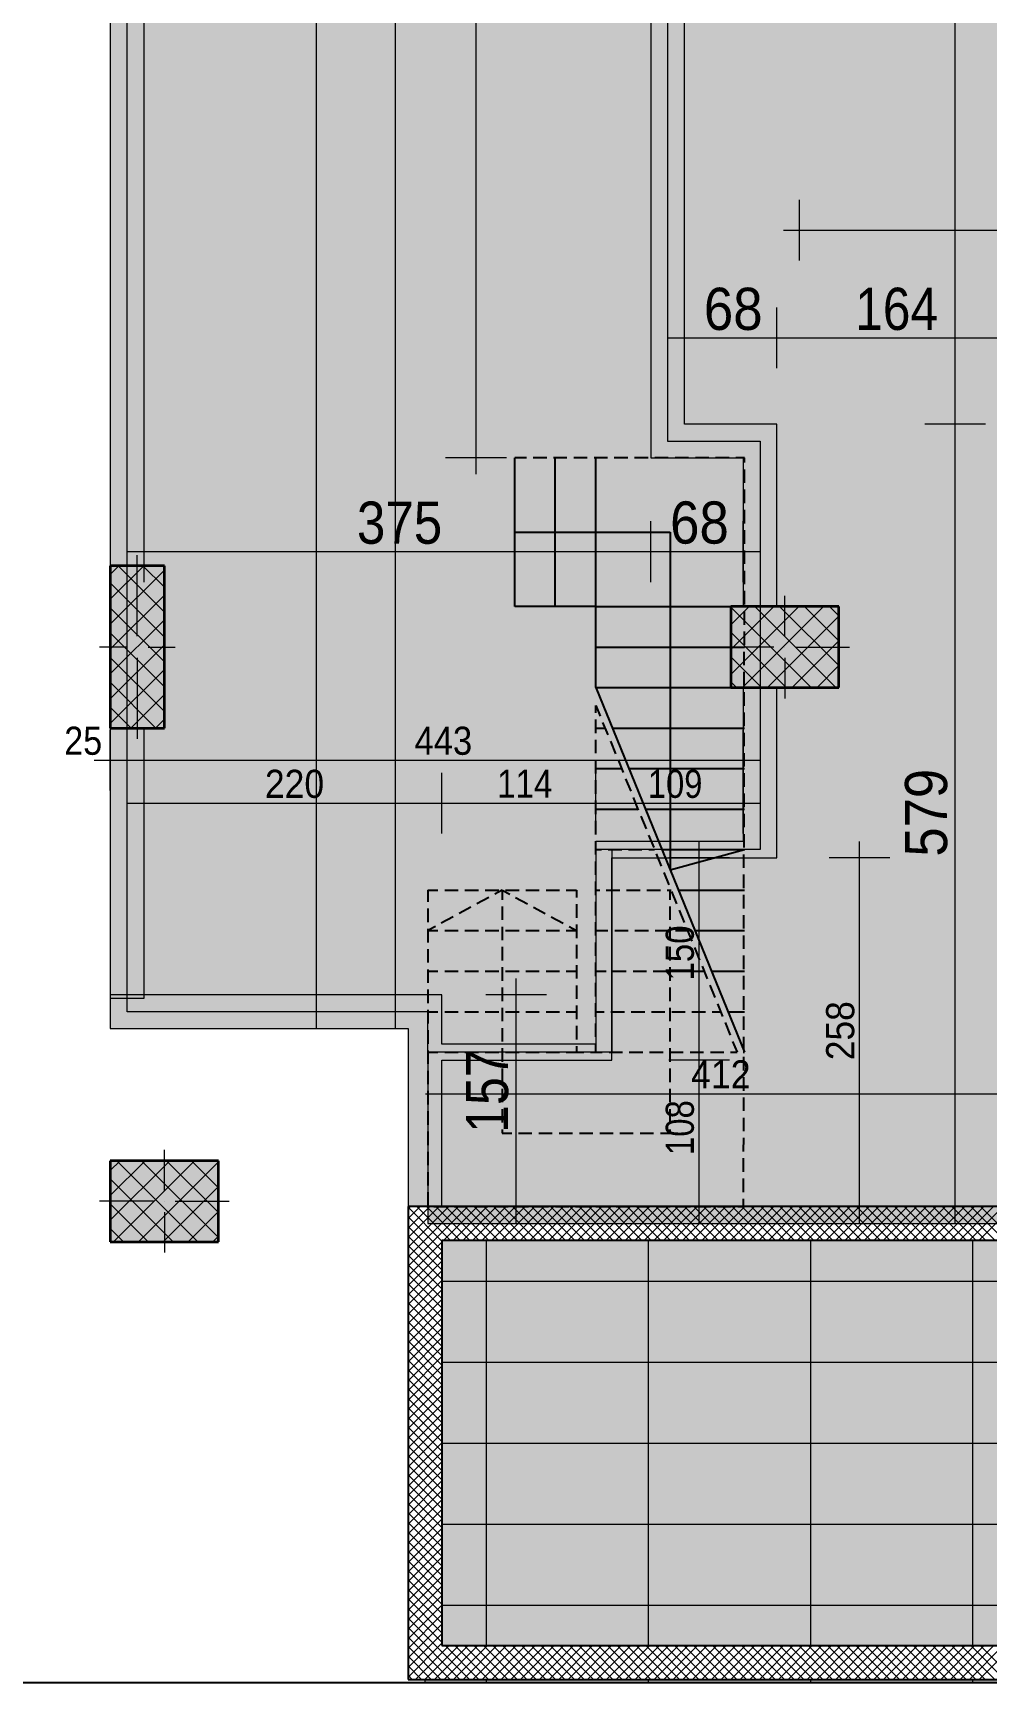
# Model space of a CAD drawing. Header units: centimetres. Extents: x -4080 to 264, y -122 to 2876.
# Drawn here: x -2379 to -1673, y 150 to 1372 of the extents above; entities that cross this region are included whole.
import ezdxf

# ---------------------------------------------------------------- set-up
doc = ezdxf.new("R2010")
doc.units = ezdxf.units.CM
for name, color, linetype, true_color in [('PDF_2D Drafting - General', 7, 'Continuous', 0x6a6a6a), ('PDF_Dimensioning - General', 7, 'Continuous', 0x0077b0), ('PDF_Structural - Bearing', 7, 'Continuous', 0xfd8379)]:
    doc.layers.add(name, color=color, linetype=linetype, true_color=true_color)
doc.styles.add('PDF Arial', font='arial.ttf')

msp = doc.modelspace()

# ---------------------------------------------------------------- hatches: boundary and pattern name
at = {"layer": 'PDF_2D Drafting - General', "true_color": 0x0077b0, "transparency": 33554559}
msp.add_hatch(color=144, dxfattribs=at).paths.add_polyline_path([(-2309.1, 2348.8), (-1909.1, 2348.8), (-1909.1, 1069.8), (-1840.7, 1069.8), (-1840.7, 767.3), (-1950.3, 767.3), (-1950.3, 617.3), (-2086.6, 617.3), (-2086.6, 647.3), (-2309.1, 647.3)])
at = {"layer": 'PDF_2D Drafting - General', "true_color": 0xff9955, "transparency": 33554559}
msp.add_hatch(color=21, dxfattribs=at).paths.add_polyline_path([(-2086.6, 617.3), (-1962.3, 617.3), (-1962.3, 767.3), (-1840.7, 767.3), (-1840.7, 1069.8), (-1909.1, 1069.8), (-1909.1, 1558.8), (-1909.1, 2348.8), (-284, 2348.8), (-284, 502.8), (-1121.2, 502.8), (-1121.2, 900.6), (-1651.8, 900.6), (-1651.8, 490.5), (-1840.7, 490.5), (-2086.6, 490.5)])
at = {"layer": 'PDF_2D Drafting - General', "true_color": 0xe8e8e8, "transparency": 33554559}
msp.add_hatch(color=254, dxfattribs=at).paths.add_polyline_path([(-2088.7, 150.3), (-2088.7, 153), (-1354.3, 153), (-1354.3, 178), (-2076.2, 178), (-2076.2, 478), (-1354.3, 478), (-1354.3, 503), (-1354.3, 673.1), (-1354.3, 698), (-1354.3, 888.1), (-1133.7, 888.1), (-1133.7, 430.3), (-1108.6, 430.3), (-1108.6, 490.3), (-443.2, 490.3), (-443.2, 190.3), (-418.2, 190.3), (-418.2, 490.3), (-284, 490.3), (-284, 150.3)])
at = {"layer": 'PDF_Structural - Bearing', "transparency": 33554559}
msp.add_hatch(color=7, dxfattribs=at).paths.add_polyline_path([(-2321.6, 977.3), (-2321.6, 2138.8), (-2296.6, 2138.8), (-2296.6, 1626.3), (-2301.6, 1626.3), (-2301.6, 1546.3), (-2296.6, 1546.3), (-2296.6, 977.3)])

# ---------------------------------------------------------------- linework, layer by layer
at = {"layer": 'PDF_2D Drafting - General', "color": 253, "lineweight": 20, "true_color": 0xaaaaaa}
for points in [[(-2309.1, 647.3), (-2309.1, 2348.8)], [(-1909.1, 2348.8), (-1909.1, 1069.8)], [(-1909.1, 1558.8), (-1909.1, 1069.8)], [(-1909.1, 1069.8), (-1840.7, 1069.8)], [(-1909.1, 1069.8), (-1840.7, 1069.8)], [(-1840.7, 1069.8), (-1840.7, 767.3)], [(-1840.7, 1069.8), (-1840.7, 767.3)], [(-1962.3, 767.3), (-1962.3, 617.3)], [(-1840.7, 767.3), (-1962.3, 767.3)], [(-1840.7, 767.3), (-1950.3, 767.3)], [(-1950.3, 767.3), (-1950.3, 617.3)], [(-2086.6, 647.3), (-2309.1, 647.3)], [(-2086.6, 617.3), (-2086.6, 647.3)], [(-1962.3, 617.3), (-2086.6, 617.3)], [(-2086.6, 617.3), (-2086.6, 490.5)], [(-1950.3, 617.3), (-2086.6, 617.3)], [(-2101.2, 503), (-2101.2, 153)], [(-1664.3, 503), (-2101.2, 503)], [(-2086.6, 490.5), (-1840.7, 490.5)], [(-1840.7, 490.5), (-1651.8, 490.5)], [(-2076.2, 478), (-1354.3, 478)], [(-2076.2, 178), (-2076.2, 478)], [(-1354.3, 178), (-2076.2, 178)], [(-2101.2, 153), (-1354.3, 153)]]:
    msp.add_lwpolyline(points, dxfattribs=at)
at = {"layer": 'PDF_2D Drafting - General', "color": 216, "lineweight": 25, "true_color": 0x800080}
for points in [[(-2013.6, 1057.3), (-2022.3, 1057.3)], [(-2022.3, 947.3), (-2022.3, 1057.3)], [(-1998.6, 1057.3), (-2008.6, 1057.3)], [(-1983.6, 1057.3), (-1993.6, 1057.3)], [(-1992.3, 947.3), (-1992.3, 1057.3)], [(-1968.6, 1057.3), (-1978.6, 1057.3)], [(-1953.6, 1057.3), (-1963.6, 1057.3)], [(-1962.3, 947.3), (-1962.3, 1057.3)], [(-1938.6, 1057.3), (-1948.6, 1057.3)], [(-1923.6, 1057.3), (-1933.6, 1057.3)], [(-1908.6, 1057.3), (-1918.6, 1057.3)], [(-1893.6, 1057.3), (-1903.6, 1057.3)], [(-1878.6, 1057.3), (-1888.6, 1057.3)], [(-1863.6, 1057.3), (-1873.6, 1057.3)], [(-1852.2, 1057.3), (-1858.6, 1057.3)], [(-1852.2, 1053.8), (-1852.2, 1057.3)], [(-1852.2, 1038.8), (-1852.2, 1048.8)], [(-1852.2, 1023.8), (-1852.2, 1033.8)], [(-1852.2, 1008.8), (-1852.2, 1018.8)], [(-2022.3, 1002.3), (-1907.3, 1002.3)], [(-1907.3, 1002.3), (-1907.3, 752.3)], [(-1852.2, 993.8), (-1852.2, 1003.8)], [(-1852.3, 978.8), (-1852.2, 988.8)], [(-1852.3, 963.8), (-1852.3, 973.8)], [(-1852.3, 948.8), (-1852.3, 958.8)], [(-1962.3, 947.3), (-2022.3, 947.3)], [(-1962.3, 947.3), (-1852.3, 947.3)], [(-1962.3, 887.3), (-1962.3, 947.3)], [(-1852.3, 933.8), (-1852.3, 943.8)], [(-1852.3, 918.8), (-1852.3, 928.8)], [(-1962.3, 917.3), (-1852.3, 917.3)], [(-1852.4, 903.8), (-1852.4, 913.8)], [(-1852.4, 888.8), (-1852.4, 898.8)], [(-1962.3, 887.3), (-1852.3, 887.3)], [(-1962.3, 887.3), (-1852.3, 617.3)], [(-1852.4, 873.8), (-1852.4, 883.8)], [(-1962.3, 868.6), (-1962.3, 874.1)], [(-1962.3, 874.1), (-1959.1, 866.1)], [(-1852.4, 858.8), (-1852.4, 868.8)], [(-1962.3, 853.6), (-1962.3, 863.6)], [(-1962.3, 857.3), (-1955.5, 857.3)], [(-1957.2, 861.5), (-1953.4, 852.2)], [(-1950.1, 857.3), (-1852.3, 857.3)], [(-1962.3, 838.6), (-1962.3, 848.6)], [(-1951.5, 847.6), (-1947.7, 838.3)], [(-1852.4, 843.8), (-1852.4, 853.8)], [(-1962.3, 823.6), (-1962.3, 833.6)], [(-1945.8, 833.7), (-1942.1, 824.4)], [(-1852.5, 828.8), (-1852.4, 838.8)], [(-1962.3, 827.3), (-1943.3, 827.3)], [(-1962.3, 808.6), (-1962.3, 818.6)], [(-1940.2, 819.8), (-1936.4, 810.5)], [(-1937.9, 827.3), (-1852.3, 827.3)], [(-1852.5, 813.8), (-1852.5, 823.8)], [(-1852.5, 798.8), (-1852.5, 808.8)], [(-1962.3, 793.6), (-1962.3, 803.6)], [(-1962.3, 797.3), (-1931, 797.3)], [(-1934.5, 805.9), (-1930.8, 796.6)], [(-1925.6, 797.3), (-1852.3, 797.3)], [(-1962.3, 778.6), (-1962.3, 788.6)], [(-1928.9, 792), (-1925.1, 782.7)], [(-1852.5, 783.8), (-1852.5, 793.8)], [(-1962.3, 763.6), (-1962.3, 773.6)], [(-1923.2, 778.1), (-1919.4, 768.9)], [(-1852.5, 768.8), (-1852.5, 778.8)], [(-1962.3, 767.3), (-1958.1, 767.3)], [(-1962.3, 748.6), (-1962.3, 758.6)], [(-1953.1, 767.3), (-1943.1, 767.3)], [(-1938.1, 767.3), (-1928.1, 767.3)], [(-1923.1, 767.3), (-1918.8, 767.3)], [(-1917.6, 764.2), (-1913.8, 755)], [(-1913.4, 767.3), (-1852.3, 767.3)], [(-1907.3, 752.3), (-1852.3, 767.3)], [(-1852.6, 753.8), (-1852.6, 763.8)], [(-1911.9, 750.3), (-1908.1, 741.1)], [(-1852.6, 738.8), (-1852.6, 748.8)], [(-2086.6, 737.3), (-2086.6, 728.7)], [(-2086.6, 737.3), (-2079.1, 737.3)], [(-2074.1, 737.3), (-2064.1, 737.3)], [(-2059.1, 737.3), (-2049.1, 737.3)], [(-2044.1, 737.3), (-2034.1, 737.3)], [(-2031.6, 737.3), (-2037.1, 734.3)], [(-2031.6, 737.3), (-2031.6, 730.2)], [(-2031.6, 737.3), (-2026, 734.3)], [(-2029.1, 737.3), (-2019.1, 737.3)], [(-2014.1, 737.3), (-2004.1, 737.3)], [(-1999.1, 737.3), (-1989.1, 737.3)], [(-1984.1, 737.3), (-1976.6, 737.3)], [(-1976.6, 737.3), (-1976.6, 731.8)], [(-1962.3, 733.6), (-1962.3, 743.6)], [(-1962.3, 737.3), (-1959.4, 737.3)], [(-1954.5, 737.3), (-1944.4, 737.3)], [(-1939.5, 737.3), (-1929.5, 737.3)], [(-1924.5, 737.3), (-1914.5, 737.3)], [(-1909.4, 737.3), (-1906.6, 737.3)], [(-1907.3, 730.2), (-1907.3, 737.3)], [(-1906.2, 736.4), (-1902.5, 727.2)], [(-1901.2, 737.3), (-1852.3, 737.3)], [(-1852.6, 723.8), (-1852.6, 733.8)], [(-2086.6, 723.6), (-2086.6, 713.7)], [(-2054.7, 724.7), (-2063.5, 719.9)], [(-2041.5, 731.9), (-2050.3, 727.1)], [(-2031.6, 725.2), (-2031.6, 715.2)], [(-2021.7, 731.9), (-2012.9, 727.1)], [(-2008.5, 724.7), (-1999.7, 719.9)], [(-1976.6, 726.8), (-1976.6, 716.8)], [(-1962.3, 718.6), (-1962.3, 728.6)], [(-1907.3, 715.2), (-1907.3, 725.2)], [(-1900.6, 722.5), (-1896.8, 713.3)], [(-2081, 710.4), (-2086.6, 707.3)], [(-2086.6, 708.6), (-2086.6, 698.6)], [(-2067.9, 717.5), (-2076.6, 712.8)], [(-2031.6, 710.2), (-2031.6, 700.2)], [(-1995.3, 717.5), (-1986.5, 712.8)], [(-1982.1, 710.4), (-1976.6, 707.3)], [(-1976.6, 711.8), (-1976.6, 701.8)], [(-1962.3, 703.6), (-1962.3, 713.6)], [(-1907.3, 700.2), (-1907.3, 710.2)], [(-1894.9, 708.7), (-1891.1, 699.4)], [(-1852.6, 708.8), (-1852.6, 718.8)], [(-2086.6, 707.3), (-2079.1, 707.3)], [(-2074.1, 707.3), (-2064.1, 707.3)], [(-2059.1, 707.3), (-2049.1, 707.3)], [(-2044.1, 707.3), (-2034.1, 707.3)], [(-2029.1, 707.3), (-2019.1, 707.3)], [(-2014.1, 707.3), (-2004.1, 707.3)], [(-1999.1, 707.3), (-1989.1, 707.3)], [(-1984.1, 707.3), (-1976.6, 707.3)], [(-1976.6, 696.8), (-1976.6, 686.8)], [(-1962.3, 707.3), (-1953.3, 707.3)], [(-1962.3, 688.6), (-1962.3, 698.6)], [(-1948.3, 707.3), (-1938.3, 707.3)], [(-1933.3, 707.3), (-1923.3, 707.3)], [(-1918.3, 707.3), (-1908.3, 707.3)], [(-1903.3, 707.3), (-1894.4, 707.3)], [(-1889, 707.3), (-1852.3, 707.3)], [(-1852.7, 693.8), (-1852.6, 703.8)], [(-2086.6, 693.6), (-2086.6, 683.6)], [(-2031.6, 695.2), (-2031.6, 685.2)], [(-1907.3, 685.2), (-1907.3, 695.2)], [(-1889.3, 694.8), (-1885.5, 685.5)], [(-1852.7, 678.8), (-1852.7, 688.8)], [(-2086.6, 678.6), (-2086.6, 668.6)], [(-2086.6, 677.3), (-2079.1, 677.3)], [(-2074.1, 677.3), (-2064.1, 677.3)], [(-2059.1, 677.3), (-2049.1, 677.3)], [(-2044.1, 677.3), (-2034.1, 677.3)], [(-2031.6, 680.2), (-2031.6, 670.2)], [(-2029.1, 677.3), (-2019.1, 677.3)], [(-2014.1, 677.3), (-2004.1, 677.3)], [(-1999.1, 677.3), (-1989.1, 677.3)], [(-1984.1, 677.3), (-1976.6, 677.3)], [(-1976.6, 681.8), (-1976.6, 671.8)], [(-1962.3, 673.6), (-1962.3, 683.6)], [(-1962.3, 677.3), (-1954.7, 677.3)], [(-1949.7, 677.3), (-1939.7, 677.3)], [(-1934.7, 677.3), (-1924.7, 677.3)], [(-1919.7, 677.3), (-1909.7, 677.3)], [(-1907.3, 670.2), (-1907.3, 680.2)], [(-1904.7, 677.3), (-1894.7, 677.3)], [(-1889.7, 677.3), (-1882.2, 677.3)], [(-1883.6, 680.9), (-1879.8, 671.6)], [(-1876.8, 677.3), (-1852.3, 677.3)], [(-1852.7, 663.8), (-1852.7, 673.8)], [(-2086.6, 663.7), (-2086.6, 653.6)], [(-2031.6, 665.2), (-2031.6, 655.2)], [(-1976.6, 666.8), (-1976.6, 656.8)], [(-1962.3, 658.6), (-1962.3, 668.6)], [(-1907.3, 655.2), (-1907.3, 665.2)], [(-1877.9, 667), (-1874.2, 657.7)], [(-2086.6, 648.6), (-2086.6, 638.6)], [(-2031.6, 650.2), (-2031.6, 640.2)], [(-1976.6, 651.8), (-1976.6, 641.8)], [(-1962.3, 643.6), (-1962.3, 653.6)], [(-1907.3, 640.2), (-1907.3, 650.2)], [(-1872.3, 653.1), (-1868.5, 643.8)], [(-1852.7, 648.8), (-1852.7, 658.8)], [(-2086.6, 647.3), (-2079.1, 647.3)], [(-2074.1, 647.3), (-2064.1, 647.3)], [(-2059.1, 647.3), (-2049.1, 647.3)], [(-2044.1, 647.3), (-2034.1, 647.3)], [(-2029.1, 647.3), (-2019.1, 647.3)], [(-2014.1, 647.3), (-2004.1, 647.3)], [(-1999.1, 647.3), (-1989.1, 647.3)], [(-1984.1, 647.3), (-1976.6, 647.3)], [(-1976.6, 636.8), (-1976.6, 626.8)], [(-1962.3, 647.3), (-1956.1, 647.3)], [(-1962.3, 628.6), (-1962.3, 638.6)], [(-1951.1, 647.3), (-1941.1, 647.3)], [(-1936.1, 647.3), (-1926.1, 647.3)], [(-1921.1, 647.3), (-1911.1, 647.3)], [(-1906.1, 647.3), (-1896.1, 647.3)], [(-1891.1, 647.3), (-1881.1, 647.3)], [(-1876.1, 647.3), (-1869.9, 647.3)], [(-1866.6, 639.2), (-1862.8, 629.9)], [(-1864.5, 647.3), (-1852.3, 647.3)], [(-1852.7, 633.8), (-1852.7, 643.8)], [(-2086.6, 633.6), (-2086.6, 623.6)], [(-2031.6, 635.2), (-2031.6, 625.2)], [(-1962.3, 617.3), (-1962.3, 623.6)], [(-1907.3, 625.2), (-1907.3, 635.2)], [(-1861, 625.3), (-1857.7, 617.3)], [(-1852.7, 618.8), (-1852.7, 628.8)], [(-2086.6, 618.6), (-2086.6, 608.6)], [(-2086.6, 617.3), (-2079.1, 617.3)], [(-2074.1, 617.3), (-2064.1, 617.3)], [(-2059.1, 617.3), (-2049.1, 617.3)], [(-2044.1, 617.3), (-2034.1, 617.3)], [(-2031.6, 620.2), (-2031.6, 610.2)], [(-2029.1, 617.3), (-2019.1, 617.3)], [(-2014.1, 617.3), (-2004.1, 617.3)], [(-1999.1, 617.3), (-1989.1, 617.3)], [(-1984.1, 617.3), (-1976.6, 617.3)], [(-1976.6, 621.8), (-1976.6, 617.3)], [(-1976.6, 617.3), (-1971.1, 617.3)], [(-1966.1, 617.3), (-1962.3, 617.3)], [(-1962.3, 617.3), (-1957.5, 617.3)], [(-1952.5, 617.3), (-1942.5, 617.3)], [(-1937.5, 617.3), (-1927.5, 617.3)], [(-1922.5, 617.3), (-1912.5, 617.3)], [(-1907.5, 617.3), (-1897.5, 617.3)], [(-1907.3, 610.2), (-1907.3, 620.2)], [(-1892.5, 617.3), (-1882.5, 617.3)], [(-1877.5, 617.3), (-1867.5, 617.3)], [(-1862.5, 617.3), (-1857.7, 617.3)], [(-1853.2, 617.3), (-1852.3, 617.3)], [(-1852.8, 603.8), (-1852.8, 613.8)], [(-2086.6, 603.6), (-2086.6, 593.6)], [(-2031.6, 605.2), (-2031.6, 595.2)], [(-1907.3, 595.2), (-1907.3, 605.2)], [(-1852.8, 588.8), (-1852.8, 598.8)], [(-2086.6, 588.6), (-2086.6, 578.6)], [(-2031.6, 590.2), (-2031.6, 580.2)], [(-1907.3, 580.2), (-1907.3, 590.2)], [(-2031.6, 575.2), (-2031.6, 565.2)], [(-1907.3, 565.2), (-1907.3, 575.2)], [(-1852.8, 573.8), (-1852.8, 583.8)], [(-2086.6, 573.6), (-2086.6, 563.6)], [(-1852.8, 558.8), (-1852.8, 568.8)], [(-2086.6, 558.6), (-2086.6, 548.6)], [(-2031.6, 560.2), (-2031.6, 557.3)], [(-2031.6, 557.3), (-2024.5, 557.3)], [(-2019.4, 557.3), (-2009.5, 557.3)], [(-2004.4, 557.3), (-1994.5, 557.3)], [(-1989.4, 557.3), (-1979.5, 557.3)], [(-1974.4, 557.3), (-1964.5, 557.3)], [(-1959.4, 557.3), (-1949.5, 557.3)], [(-1944.4, 557.3), (-1934.5, 557.3)], [(-1929.5, 557.3), (-1919.5, 557.3)], [(-1914.5, 557.3), (-1907.3, 557.3)], [(-1907.3, 557.3), (-1907.3, 560.2)], [(-1852.9, 543.8), (-1852.8, 553.8)], [(-2086.6, 543.6), (-2086.6, 533.6)], [(-1852.9, 528.8), (-1852.9, 538.8)], [(-2086.6, 528.6), (-2086.6, 518.6)], [(-2086.6, 513.6), (-2086.6, 503.6)], [(-1852.9, 513.8), (-1852.9, 523.8)], [(-1664.3, 503), (-2101.2, 503)], [(-2101.2, 503), (-2101.2, 153)], [(-2082.2, 503.1), (-2072.2, 503.1)], [(-2067.2, 503.1), (-2057.2, 503.1)], [(-2052.2, 503.1), (-2042.2, 503.1)], [(-2037.2, 503.1), (-2027.2, 503.1)], [(-2022.2, 503.1), (-2012.2, 503.1)], [(-2007.2, 503.1), (-1997.2, 503.1)], [(-1992.2, 503.1), (-1982.2, 503.1)], [(-1977.2, 503.1), (-1967.2, 503.1)], [(-1962.2, 503.1), (-1952.2, 503.1)], [(-1947.2, 503.1), (-1937.2, 503.1)], [(-1932.2, 503.1), (-1922.2, 503.1)], [(-1917.2, 503.1), (-1907.2, 503.1)], [(-1902.2, 503.1), (-1892.2, 503.1)], [(-1887.2, 503.1), (-1877.2, 503.1)], [(-1872.2, 503.1), (-1862.2, 503.1)], [(-1857.2, 503.1), (-1852.9, 503.1)], [(-1852.9, 503.1), (-1852.9, 508.8)], [(-1354.3, 478), (-2076.2, 478)], [(-2076.2, 478), (-2076.2, 178)], [(-2076.2, 178), (-1354.3, 178)], [(-2101.2, 150.3), (-3566, 150.3)], [(-2101.2, 153), (-1354.3, 153)], [(-284, 150.3), (-2101.2, 150.3)]]:
    msp.add_lwpolyline(points, dxfattribs=at)
at = {"layer": 'PDF_2D Drafting - General', "lineweight": 9}
for points in [[(-1685.9, 478), (-1639.3, 524.6)], [(-1678.9, 478), (-1639.3, 517.6)], [(-2101.2, 458.8), (-2056.9, 503)], [(-2101.2, 465.8), (-2064, 503)], [(-2101.2, 472.9), (-2071.1, 503)], [(-2101.2, 480), (-2078.1, 503)], [(-2101.2, 487.1), (-2085.2, 503)], [(-2101.2, 494.1), (-2092.3, 503)], [(-2101.2, 501.2), (-2099.4, 503)], [(-2076.2, 477.5), (-2101.2, 502.5)], [(-2069.7, 478), (-2094.7, 503)], [(-2062.6, 478), (-2087.6, 503)], [(-2055.6, 478), (-2080.6, 503)], [(-2074.9, 478), (-2049.8, 503)], [(-2048.5, 478), (-2073.5, 503)], [(-2067.8, 478), (-2042.8, 503)], [(-2041.4, 478), (-2066.4, 503)], [(-2060.7, 478), (-2035.7, 503)], [(-2034.4, 478), (-2059.3, 503)], [(-2053.6, 478), (-2028.6, 503)], [(-2027.3, 478), (-2052.3, 503)], [(-2046.6, 478), (-2021.6, 503)], [(-2020.2, 478), (-2045.2, 503)], [(-2039.5, 478), (-2014.5, 503)], [(-2013.1, 478), (-2038.1, 503)], [(-2032.4, 478), (-2007.4, 503)], [(-2006.1, 478), (-2031.1, 503)], [(-2025.4, 478), (-2000.4, 503)], [(-1999, 478), (-2024, 503)], [(-2018.3, 478), (-1993.3, 503)], [(-1991.9, 478), (-2016.9, 503)], [(-2011.2, 478), (-1986.2, 503)], [(-1984.8, 478), (-2009.9, 503)], [(-2004.1, 478), (-1979.1, 503)], [(-1977.8, 478), (-2002.8, 503)], [(-1997.1, 478), (-1972.1, 503)], [(-1970.7, 478), (-1995.7, 503)], [(-1990, 478), (-1965, 503)], [(-1963.6, 478), (-1988.6, 503)], [(-1982.9, 478), (-1957.9, 503)], [(-1956.6, 478), (-1981.6, 503)], [(-1975.9, 478), (-1950.9, 503)], [(-1949.5, 478), (-1974.5, 503)], [(-1968.8, 478), (-1943.8, 503)], [(-1942.4, 478), (-1967.4, 503)], [(-1961.7, 478), (-1936.7, 503)], [(-1935.3, 478), (-1960.4, 503)], [(-1954.6, 478), (-1929.6, 503)], [(-1928.3, 478), (-1953.3, 503)], [(-1947.6, 478), (-1922.6, 503)], [(-1921.2, 478), (-1946.2, 503)], [(-1940.5, 478), (-1915.5, 503)], [(-1914.1, 478), (-1939.1, 503)], [(-1933.4, 478), (-1908.4, 503)], [(-1907.1, 478), (-1932.1, 503)], [(-1926.4, 478), (-1901.3, 503)], [(-1900, 478), (-1925, 503)], [(-1919.3, 478), (-1894.3, 503)], [(-1892.9, 478), (-1917.9, 503)], [(-1912.2, 478), (-1887.2, 503)], [(-1885.9, 478), (-1910.8, 503)], [(-1905.1, 478), (-1880.1, 503)], [(-1878.8, 478), (-1903.8, 503)], [(-1898.1, 478), (-1873.1, 503)], [(-1871.7, 478), (-1896.7, 503)], [(-1891, 478), (-1866, 503)], [(-1864.6, 478), (-1889.6, 503)], [(-1883.9, 478), (-1858.9, 503)], [(-1857.6, 478), (-1882.6, 503)], [(-1876.9, 478), (-1851.9, 503)], [(-1850.5, 478), (-1875.5, 503)], [(-1869.8, 478), (-1844.8, 503)], [(-1843.4, 478), (-1868.4, 503)], [(-1862.7, 478), (-1837.7, 503)], [(-1836.3, 478), (-1861.4, 503)], [(-1855.6, 478), (-1830.6, 503)], [(-1829.3, 478), (-1854.3, 503)], [(-1848.6, 478), (-1823.6, 503)], [(-1822.2, 478), (-1847.2, 503)], [(-1841.5, 478), (-1816.5, 503)], [(-1815.1, 478), (-1840.1, 503)], [(-1834.4, 478), (-1809.4, 503)], [(-1808.1, 478), (-1833.1, 503)], [(-1827.4, 478), (-1802.4, 503)], [(-1801, 478), (-1826, 503)], [(-1820.3, 478), (-1795.3, 503)], [(-1793.9, 478), (-1818.9, 503)], [(-1813.2, 478), (-1788.2, 503)], [(-1786.9, 478), (-1811.9, 503)], [(-1806.1, 478), (-1781.1, 503)], [(-1779.8, 478), (-1804.8, 503)], [(-1799.1, 478), (-1774.1, 503)], [(-1772.7, 478), (-1797.7, 503)], [(-1792, 478), (-1767, 503)], [(-1765.6, 478), (-1790.6, 503)], [(-1784.9, 478), (-1759.9, 503)], [(-1758.6, 478), (-1783.6, 503)], [(-1777.9, 478), (-1752.9, 503)], [(-1751.5, 478), (-1776.5, 503)], [(-1770.8, 478), (-1745.8, 503)], [(-1744.4, 478), (-1769.4, 503)], [(-1763.7, 478), (-1738.7, 503)], [(-1737.4, 478), (-1762.4, 503)], [(-1756.6, 478), (-1731.6, 503)], [(-1730.3, 478), (-1755.3, 503)], [(-1749.6, 478), (-1724.6, 503)], [(-1723.2, 478), (-1748.2, 503)], [(-1742.5, 478), (-1717.5, 503)], [(-1716.1, 478), (-1741.1, 503)], [(-1735.4, 478), (-1710.4, 503)], [(-1709.1, 478), (-1734.1, 503)], [(-1728.4, 478), (-1703.4, 503)], [(-1702, 478), (-1727, 503)], [(-1721.3, 478), (-1696.3, 503)], [(-1694.9, 478), (-1719.9, 503)], [(-1714.2, 478), (-1689.2, 503)], [(-1687.9, 478), (-1712.9, 503)], [(-1707.1, 478), (-1682.1, 503)], [(-1680.8, 478), (-1705.8, 503)], [(-1700.1, 478), (-1675.1, 503)], [(-1673.7, 478), (-1698.7, 503)], [(-1693, 478), (-1668, 503)], [(-1666.6, 478), (-1691.6, 503)], [(-1659.6, 478), (-1684.6, 503)], [(-1652.5, 478), (-1677.5, 503)], [(-2076.2, 470.4), (-2101.2, 495.4)], [(-2076.2, 463.3), (-2101.2, 488.3)], [(-2076.2, 456.2), (-2101.2, 481.2)], [(-2101.2, 451.7), (-2076.2, 476.7)], [(-2076.2, 449.2), (-2101.2, 474.2)], [(-2101.2, 444.6), (-2076.2, 469.6)], [(-2076.2, 442.1), (-2101.2, 467.1)], [(-2101.2, 437.6), (-2076.2, 462.6)], [(-2076.2, 435), (-2101.2, 460)], [(-2101.2, 430.5), (-2076.2, 455.5)], [(-2076.2, 428), (-2101.2, 453)], [(-2101.2, 423.4), (-2076.2, 448.4)], [(-2076.2, 420.9), (-2101.2, 445.9)], [(-2101.2, 416.4), (-2076.2, 441.4)], [(-2076.2, 413.8), (-2101.2, 438.8)], [(-2101.2, 409.3), (-2076.2, 434.3)], [(-2076.2, 406.7), (-2101.2, 431.7)], [(-2101.2, 402.2), (-2076.2, 427.2)], [(-2076.2, 399.7), (-2101.2, 424.7)], [(-2101.2, 395.1), (-2076.2, 420.1)], [(-2076.2, 392.6), (-2101.2, 417.6)], [(-2101.2, 388.1), (-2076.2, 413.1)], [(-2076.2, 385.5), (-2101.2, 410.5)], [(-2101.2, 381), (-2076.2, 406)], [(-2076.2, 378.5), (-2101.2, 403.5)], [(-2101.2, 373.9), (-2076.2, 398.9)], [(-2076.2, 371.4), (-2101.2, 396.4)], [(-2101.2, 366.9), (-2076.2, 391.9)], [(-2076.2, 364.3), (-2101.2, 389.3)], [(-2101.2, 359.8), (-2076.2, 384.8)], [(-2076.2, 357.2), (-2101.2, 382.2)], [(-2101.2, 352.7), (-2076.2, 377.7)], [(-2076.2, 350.2), (-2101.2, 375.2)], [(-2101.2, 345.6), (-2076.2, 370.6)], [(-2076.2, 343.1), (-2101.2, 368.1)], [(-2101.2, 338.6), (-2076.2, 363.6)], [(-2076.2, 336), (-2101.2, 361)], [(-2101.2, 331.5), (-2076.2, 356.5)], [(-2076.2, 329), (-2101.2, 354)], [(-2101.2, 324.4), (-2076.2, 349.4)], [(-2076.2, 321.9), (-2101.2, 346.9)], [(-2101.2, 317.4), (-2076.2, 342.4)], [(-2076.2, 314.8), (-2101.2, 339.8)], [(-2101.2, 310.3), (-2076.2, 335.3)], [(-2076.2, 307.7), (-2101.2, 332.8)], [(-2101.2, 303.2), (-2076.2, 328.2)], [(-2076.2, 300.7), (-2101.2, 325.7)], [(-2101.2, 296.1), (-2076.2, 321.1)], [(-2076.2, 293.6), (-2101.2, 318.6)], [(-2101.2, 289.1), (-2076.2, 314.1)], [(-2076.2, 286.5), (-2101.2, 311.5)], [(-2101.2, 282), (-2076.2, 307)], [(-2076.2, 279.5), (-2101.2, 304.5)], [(-2101.2, 274.9), (-2076.2, 299.9)], [(-2076.2, 272.4), (-2101.2, 297.4)], [(-2101.2, 267.9), (-2076.2, 292.9)], [(-2076.2, 265.3), (-2101.2, 290.3)], [(-2101.2, 260.8), (-2076.2, 285.8)], [(-2076.2, 258.2), (-2101.2, 283.2)], [(-2101.2, 253.7), (-2076.2, 278.7)], [(-2076.2, 251.2), (-2101.2, 276.2)], [(-2101.2, 246.6), (-2076.2, 271.6)], [(-2076.2, 244.1), (-2101.2, 269.1)], [(-2101.2, 239.6), (-2076.2, 264.6)], [(-2076.2, 237), (-2101.2, 262)], [(-2101.2, 232.5), (-2076.2, 257.5)], [(-2076.2, 230), (-2101.2, 255)], [(-2101.2, 225.4), (-2076.2, 250.4)], [(-2076.2, 222.9), (-2101.2, 247.9)], [(-2101.2, 218.4), (-2076.2, 243.4)], [(-2076.2, 215.8), (-2101.2, 240.8)], [(-2101.2, 211.3), (-2076.2, 236.3)], [(-2076.2, 208.7), (-2101.2, 233.7)], [(-2101.2, 204.2), (-2076.2, 229.2)], [(-2076.2, 201.7), (-2101.2, 226.7)], [(-2101.2, 197.1), (-2076.2, 222.1)], [(-2076.2, 194.6), (-2101.2, 219.6)], [(-2101.2, 190.1), (-2076.2, 215.1)], [(-2076.2, 187.5), (-2101.2, 212.5)], [(-2101.2, 183), (-2076.2, 208)], [(-2076.2, 180.5), (-2101.2, 205.5)], [(-2101.2, 175.9), (-2076.2, 200.9)], [(-2055.8, 153), (-2101.2, 198.4)], [(-2101.2, 168.9), (-2076.2, 193.9)], [(-2062.9, 153), (-2101.2, 191.3)], [(-2101.2, 161.8), (-2076.2, 186.8)], [(-2070, 153), (-2101.2, 184.3)], [(-2101.2, 154.7), (-2076.2, 179.7)], [(-2077, 153), (-2101.2, 177.2)], [(-2095.8, 153), (-2070.8, 178)], [(-2088.7, 153), (-2063.7, 178)], [(-2081.7, 153), (-2056.7, 178)], [(-2074.6, 153), (-2049.6, 178)], [(-2048.8, 153), (-2073.8, 178)], [(-2067.5, 153), (-2042.5, 178)], [(-2041.7, 153), (-2066.7, 178)], [(-2060.4, 153), (-2035.4, 178)], [(-2034.6, 153), (-2059.6, 178)], [(-2053.4, 153), (-2028.4, 178)], [(-2027.5, 153), (-2052.5, 178)], [(-2046.3, 153), (-2021.3, 178)], [(-2020.5, 153), (-2045.5, 178)], [(-2039.2, 153), (-2014.2, 178)], [(-2013.4, 153), (-2038.4, 178)], [(-2032.2, 153), (-2007.2, 178)], [(-2006.3, 153), (-2031.3, 178)], [(-2025.1, 153), (-2000.1, 178)], [(-1999.3, 153), (-2024.2, 178)], [(-2018, 153), (-1993, 178)], [(-1992.2, 153), (-2017.2, 178)], [(-2010.9, 153), (-1985.9, 178)], [(-1985.1, 153), (-2010.1, 178)], [(-2003.9, 153), (-1978.9, 178)], [(-1978, 153), (-2003, 178)], [(-1996.8, 153), (-1971.8, 178)], [(-1971, 153), (-1996, 178)], [(-1989.7, 153), (-1964.7, 178)], [(-1963.9, 153), (-1988.9, 178)], [(-1982.7, 153), (-1957.7, 178)], [(-1956.8, 153), (-1981.8, 178)], [(-1975.6, 153), (-1950.6, 178)], [(-1949.7, 153), (-1974.8, 178)], [(-1968.5, 153), (-1943.5, 178)], [(-1942.7, 153), (-1967.7, 178)], [(-1961.5, 153), (-1936.4, 178)], [(-1935.6, 153), (-1960.6, 178)], [(-1954.4, 153), (-1929.4, 178)], [(-1928.5, 153), (-1953.5, 178)], [(-1947.3, 153), (-1922.3, 178)], [(-1921.5, 153), (-1946.5, 178)], [(-1940.2, 153), (-1915.2, 178)], [(-1914.4, 153), (-1939.4, 178)], [(-1933.2, 153), (-1908.2, 178)], [(-1907.3, 153), (-1932.3, 178)], [(-1926.1, 153), (-1901.1, 178)], [(-1900.3, 153), (-1925.3, 178)], [(-1919, 153), (-1894, 178)], [(-1893.2, 153), (-1918.2, 178)], [(-1911.9, 153), (-1887, 178)], [(-1886.1, 153), (-1911.1, 178)], [(-1904.9, 153), (-1879.9, 178)], [(-1879, 153), (-1904, 178)], [(-1897.8, 153), (-1872.8, 178)], [(-1872, 153), (-1897, 178)], [(-1890.7, 153), (-1865.7, 178)], [(-1864.9, 153), (-1889.9, 178)], [(-1883.7, 153), (-1858.7, 178)], [(-1857.8, 153), (-1882.8, 178)], [(-1876.6, 153), (-1851.6, 178)], [(-1850.8, 153), (-1875.8, 178)], [(-1869.5, 153), (-1844.5, 178)], [(-1843.7, 153), (-1868.7, 178)], [(-1862.4, 153), (-1837.5, 178)], [(-1836.6, 153), (-1861.6, 178)], [(-1855.4, 153), (-1830.4, 178)], [(-1829.5, 153), (-1854.5, 178)], [(-1848.3, 153), (-1823.3, 178)], [(-1822.5, 153), (-1847.5, 178)], [(-1841.2, 153), (-1816.2, 178)], [(-1815.4, 153), (-1840.4, 178)], [(-1834.2, 153), (-1809.2, 178)], [(-1808.3, 153), (-1833.3, 178)], [(-1827.1, 153), (-1802.1, 178)], [(-1801.3, 153), (-1826.3, 178)], [(-1820, 153), (-1795, 178)], [(-1794.2, 153), (-1819.2, 178)], [(-1813, 153), (-1787.9, 178)], [(-1787.1, 153), (-1812.1, 178)], [(-1805.9, 153), (-1780.9, 178)], [(-1780, 153), (-1805, 178)], [(-1798.8, 153), (-1773.8, 178)], [(-1773, 153), (-1798, 178)], [(-1791.7, 153), (-1766.7, 178)], [(-1765.9, 153), (-1790.9, 178)], [(-1784.7, 153), (-1759.7, 178)], [(-1758.8, 153), (-1783.8, 178)], [(-1777.6, 153), (-1752.6, 178)], [(-1751.8, 153), (-1776.8, 178)], [(-1770.5, 153), (-1745.5, 178)], [(-1744.7, 153), (-1769.7, 178)], [(-1763.4, 153), (-1738.5, 178)], [(-1737.6, 153), (-1762.6, 178)], [(-1756.4, 153), (-1731.4, 178)], [(-1730.5, 153), (-1755.5, 178)], [(-1749.3, 153), (-1724.3, 178)], [(-1723.5, 153), (-1748.5, 178)], [(-1742.2, 153), (-1717.2, 178)], [(-1716.4, 153), (-1741.4, 178)], [(-1735.2, 153), (-1710.2, 178)], [(-1709.3, 153), (-1734.3, 178)], [(-1728.1, 153), (-1703.1, 178)], [(-1702.3, 153), (-1727.3, 178)], [(-1721, 153), (-1696, 178)], [(-1695.2, 153), (-1720.2, 178)], [(-1714, 153), (-1689, 178)], [(-1688.1, 153), (-1713.1, 178)], [(-1706.9, 153), (-1681.9, 178)], [(-1681, 153), (-1706, 178)], [(-1699.8, 153), (-1674.8, 178)], [(-1674, 153), (-1699, 178)], [(-1692.7, 153), (-1667.7, 178)], [(-1666.9, 153), (-1691.9, 178)], [(-1685.7, 153), (-1660.7, 178)], [(-1659.8, 153), (-1684.8, 178)], [(-1678.6, 153), (-1653.6, 178)], [(-1652.8, 153), (-1677.8, 178)], [(-2084.1, 153), (-2101.2, 170.1)], [(-2091.2, 153), (-2101.2, 163)], [(-2098.2, 153), (-2101.2, 156)]]:
    msp.add_lwpolyline(points, dxfattribs=at)
at = {"layer": 'PDF_2D Drafting - General', "color": 254, "lineweight": 0, "true_color": 0xe8e8e8}
for points in [[(-2076.2, 478), (-2076.2, 178)], [(-1354.3, 478), (-2076.2, 478)], [(-2076.2, 178), (-1354.3, 178)], [(-2088.7, 153), (-2088.7, 150.3)], [(-1354.3, 153), (-2088.7, 153)], [(-2088.7, 150.3), (-284, 150.3)]]:
    msp.add_lwpolyline(points, dxfattribs=at)
at = {"layer": 'PDF_2D Drafting - General', "color": 7, "lineweight": 0, "true_color": 0xffffff}
for points in [[(-2043.2, 178), (-2043.2, 478)], [(-1923.2, 178), (-1923.2, 478)], [(-1803.2, 178), (-1803.2, 478)], [(-1683.2, 178), (-1683.2, 478)], [(-2076.2, 447.8), (-1133.7, 447.8)], [(-2076.2, 387.8), (-443.2, 387.8)], [(-2076.2, 327.8), (-443.2, 327.8)], [(-2076.2, 267.8), (-443.2, 267.8)], [(-2076.2, 207.8), (-443.2, 207.8)], [(-2043.2, 150.3), (-2043.2, 153)], [(-1923.2, 150.3), (-1923.2, 153)], [(-1803.2, 150.3), (-1803.2, 153)], [(-1683.2, 150.3), (-1683.2, 153)]]:
    msp.add_lwpolyline(points, dxfattribs=at)
at = {"layer": 'PDF_Dimensioning - General', "lineweight": 18}
for points in [[(-2168.9, 647.3), (-2168.9, 2348.8)], [(-2110.4, 647.3), (-2110.4, 2348.8)], [(-2050.9, 1057.3), (-2050.9, 2348.8)], [(-1696.3, 1082.3), (-1696.3, 2348.8)], [(-1811.4, 1203.4), (-1811.4, 1248.4)], [(-1823.4, 1225.9), (-1811.4, 1225.9)], [(-1811.4, 1225.9), (-284, 1225.9)], [(-1896.6, 1123.7), (-1896.6, 1168.6)], [(-1828.2, 1123.7), (-1828.2, 1168.6)], [(-1908.6, 1146.1), (-1896.6, 1146.1)], [(-1896.6, 1146.1), (-1828.2, 1146.1)], [(-1828.2, 1146.1), (-1664.3, 1146.1)], [(-1673.8, 1082.3), (-1718.8, 1082.3)], [(-1696.3, 503), (-1696.3, 1082.3)], [(-2028.4, 1057.3), (-2073.4, 1057.3)], [(-2050.9, 1045.3), (-2050.9, 1057.3)], [(-2296.6, 965.4), (-2296.6, 1010.4)], [(-1921.6, 965.4), (-1921.6, 1010.4)], [(-1853.2, 965.4), (-1853.2, 1010.4)], [(-2308.6, 987.9), (-2296.6, 987.9)], [(-2296.6, 987.9), (-1921.6, 987.9)], [(-1921.6, 987.9), (-1853.2, 987.9)], [(-1853.2, 987.9), (-1841.2, 987.9)], [(-2321.6, 811.1), (-2321.6, 856.1)], [(-2296.6, 811.1), (-2296.6, 856.1)], [(-1853.2, 811.1), (-1853.2, 856.1)], [(-2333.6, 833.6), (-2321.6, 833.6)], [(-2321.6, 833.6), (-2296.6, 833.6)], [(-2296.6, 833.6), (-1853.2, 833.6)], [(-1853.2, 833.6), (-1841.2, 833.6)], [(-2296.6, 779.2), (-2296.6, 824.2)], [(-2076.2, 779.2), (-2076.2, 824.2)], [(-1962.3, 779.2), (-1962.3, 824.2)], [(-1853.2, 779.2), (-1853.2, 824.2)], [(-2308.6, 801.7), (-2296.6, 801.7)], [(-2296.6, 801.7), (-2076.2, 801.7)], [(-2076.2, 801.7), (-1962.3, 801.7)], [(-1962.3, 801.7), (-1853.2, 801.7)], [(-1853.2, 801.7), (-1841.2, 801.7)], [(-1885.8, 761.3), (-1885.8, 773.3)], [(-1767.1, 761.3), (-1767.1, 773.3)], [(-1863.3, 761.3), (-1908.3, 761.3)], [(-1885.8, 611.3), (-1885.8, 761.3)], [(-1744.6, 761.3), (-1789.6, 761.3)], [(-1767.1, 503), (-1767.1, 761.3)], [(-1998.7, 659.8), (-2043.7, 659.8)], [(-2021.2, 659.8), (-2021.2, 671.8)], [(-2021.2, 503), (-2021.2, 659.8)], [(-2146.4, 647.3), (-2191.4, 647.3)], [(-2168.9, 635.3), (-2168.9, 647.3)], [(-2087.9, 647.3), (-2132.9, 647.3)], [(-2110.4, 635.3), (-2110.4, 647.3)], [(-1863.3, 611.3), (-1908.3, 611.3)], [(-1885.8, 503), (-1885.8, 611.3)], [(-2076.2, 564), (-2076.2, 609)], [(-2088.2, 586.5), (-2076.2, 586.5)], [(-2076.2, 586.5), (-1664.3, 586.5)], [(-1998.7, 503), (-2043.7, 503)], [(-2021.2, 491), (-2021.2, 503)], [(-1863.3, 503), (-1908.3, 503)], [(-1885.8, 491), (-1885.8, 503)], [(-1744.6, 503), (-1789.6, 503)], [(-1767.1, 491), (-1767.1, 503)], [(-1673.8, 503), (-1718.8, 503)], [(-1696.3, 491), (-1696.3, 503)]]:
    msp.add_lwpolyline(points, dxfattribs=at)
at = {"layer": 'PDF_Structural - Bearing', "color": 7, "lineweight": 18}
for points in [[(-1921.6, 2348.8), (-1921.6, 1057.3)], [(-1896.6, 1082.3), (-1896.6, 2348.8)], [(-2321.6, 2138.8), (-2321.6, 977.3)], [(-2296.6, 977.3), (-2296.6, 1546.3)], [(-1828.2, 1082.3), (-1896.6, 1082.3)], [(-1828.2, 947.3), (-1828.2, 1082.3)], [(-1921.6, 1057.3), (-1853.2, 1057.3)], [(-1853.2, 1057.3), (-1853.2, 947.3)], [(-1853.2, 887.3), (-1853.2, 773.3)], [(-1828.2, 761.3), (-1828.2, 887.3)], [(-2321.6, 857.3), (-2321.6, 657.3)], [(-2296.6, 657.3), (-2296.6, 857.3)], [(-1853.2, 773.3), (-1962.3, 773.3)], [(-1962.3, 773.3), (-1962.3, 623.3)], [(-1950.3, 761.3), (-1828.2, 761.3)], [(-1950.3, 611.3), (-1950.3, 761.3)], [(-2076.2, 659.8), (-2321.6, 659.8)], [(-2321.6, 659.8), (-2321.6, 634.8)], [(-2076.2, 623.3), (-2076.2, 659.8)], [(-2321.6, 657.3), (-2296.6, 657.3)], [(-2321.6, 634.8), (-2101.2, 634.8)], [(-2101.2, 634.8), (-2101.2, 503)], [(-1962.3, 623.3), (-2076.2, 623.3)], [(-2076.2, 503), (-2076.2, 611.3)], [(-2076.2, 611.3), (-1950.3, 611.3)], [(-2101.2, 503), (-2076.2, 503)]]:
    msp.add_lwpolyline(points, dxfattribs=at)
at = {"layer": 'PDF_Structural - Bearing', "lineweight": 13}
for points in [[(-2321.6, 952.6), (-2296.8, 977.3)], [(-2321.6, 971), (-2315.2, 977.3)], [(-2281.6, 943.1), (-2315.8, 977.3)], [(-2281.6, 961.5), (-2297.5, 977.3)], [(-2321.6, 934.2), (-2281.6, 974.2)], [(-2281.6, 924.7), (-2321.6, 964.7)], [(-2321.6, 915.8), (-2281.6, 955.8)], [(-2281.6, 906.3), (-2321.6, 946.3)], [(-1862.4, 897), (-1812.1, 947.3)], [(-1862.4, 915.4), (-1830.4, 947.3)], [(-1862.4, 933.8), (-1848.8, 947.3)], [(-1803, 887.3), (-1862.4, 946.7)], [(-1853.7, 887.3), (-1793.7, 947.3)], [(-1784.6, 887.3), (-1844.6, 947.3)], [(-1782.4, 903.5), (-1826.2, 947.3)], [(-1782.4, 921.9), (-1807.8, 947.3)], [(-1782.4, 940.3), (-1789.4, 947.3)], [(-2321.6, 897.4), (-2281.6, 937.4)], [(-1835.3, 887.3), (-1782.4, 940.2)], [(-2281.6, 887.9), (-2321.6, 927.9)], [(-2321.6, 879), (-2281.6, 919)], [(-1821.4, 887.3), (-1862.4, 928.4)], [(-1816.9, 887.3), (-1782.4, 921.8)], [(-2281.6, 869.6), (-2321.6, 909.6)], [(-1839.7, 887.3), (-1862.4, 910)], [(-2321.6, 860.6), (-2281.6, 900.6)], [(-1798.5, 887.3), (-1782.4, 903.5)], [(-2287.8, 857.3), (-2321.6, 891.2)], [(-2306.5, 857.3), (-2281.6, 882.2)], [(-1858.1, 887.3), (-1862.4, 891.6)], [(-2306.1, 857.3), (-2321.6, 872.8)], [(-2288.1, 857.3), (-2281.6, 863.9)], [(-2321.6, 492.9), (-2277.5, 537)], [(-2321.6, 511.3), (-2295.9, 537)], [(-2321.6, 529.7), (-2314.3, 537)], [(-2319.2, 477), (-2259.2, 537)], [(-2256.7, 477), (-2316.7, 537)], [(-2300.8, 477), (-2241.6, 536.2)], [(-2241.6, 480.2), (-2298.4, 537)], [(-2241.6, 498.6), (-2280, 537)], [(-2241.6, 517), (-2261.6, 537)], [(-2241.6, 535.4), (-2243.2, 537)], [(-2275.1, 477), (-2321.6, 523.5)], [(-2282.4, 477), (-2241.6, 517.8)], [(-2293.5, 477), (-2321.6, 505.1)], [(-2264, 477), (-2241.6, 499.4)], [(-2311.9, 477), (-2321.6, 486.7)], [(-2245.6, 477), (-2241.6, 481)]]:
    msp.add_lwpolyline(points, dxfattribs=at)
at = {"layer": 'PDF_Structural - Bearing', "color": 14, "lineweight": 35, "true_color": 0xa80f02}
for points in [[(-2281.6, 977.3), (-2321.6, 977.3)], [(-2321.6, 977.3), (-2321.6, 857.3)], [(-2281.6, 857.3), (-2281.6, 977.3)], [(-1782.4, 947.3), (-1862.4, 947.3)], [(-1862.4, 947.3), (-1862.4, 887.3)], [(-1782.4, 887.3), (-1782.4, 947.3)], [(-1862.4, 887.3), (-1782.4, 887.3)], [(-2321.6, 857.3), (-2281.6, 857.3)], [(-2241.6, 537), (-2321.6, 537)], [(-2321.6, 537), (-2321.6, 477)], [(-2241.6, 477), (-2241.6, 537)], [(-2321.6, 477), (-2241.6, 477)]]:
    msp.add_lwpolyline(points, dxfattribs=at)
at = {"layer": 'PDF_Structural - Bearing', "color": 1, "lineweight": 0}
for points in [[(-2301.6, 925.3), (-2301.6, 985.3)], [(-1822.4, 925.3), (-1822.4, 955.3)], [(-2309.6, 917.3), (-2329.6, 917.3)], [(-2301.6, 917.3), (-2301.6, 917.3)], [(-2293.6, 917.3), (-2273.6, 917.3)], [(-1830.4, 917.3), (-1870.4, 917.3)], [(-1822.4, 917.3), (-1822.4, 917.3)], [(-1814.4, 917.3), (-1774.4, 917.3)], [(-2301.6, 909.3), (-2301.6, 849.3)], [(-1822.4, 909.3), (-1822.4, 879.3)], [(-2281.6, 515), (-2281.6, 545)], [(-2289.6, 507), (-2329.6, 507)], [(-2281.6, 507), (-2281.6, 507)], [(-2273.6, 507), (-2233.6, 507)], [(-2281.6, 499), (-2281.6, 469)]]:
    msp.add_lwpolyline(points, dxfattribs=at)
at = {"layer": 'PDF_Structural - Bearing', "color": 7, "transparency": 33554559}
for points in [[(-1896.6, 1082.3), (-1921.6, 1057.3), (-1896.6, 2348.8), (-1921.6, 2348.8)], [(-1921.6, 1057.3), (-1896.6, 1082.3), (-1853.2, 1057.3), (-1828.2, 1082.3)], [(-1853.2, 947.3), (-1853.2, 1057.3), (-1828.2, 947.3), (-1828.2, 1082.3)], [(-1853.2, 887.3), (-1828.2, 887.3), (-1853.2, 773.3), (-1828.2, 761.3)], [(-2296.6, 857.3), (-2296.6, 657.3), (-2321.6, 857.3), (-2321.6, 657.3)], [(-1853.2, 773.3), (-1828.2, 761.3), (-1962.3, 773.3), (-1950.3, 761.3)], [(-1962.3, 773.3), (-1950.3, 761.3), (-1962.3, 623.3), (-1950.3, 611.3)], [(-2076.2, 659.8), (-2101.2, 634.8), (-2321.6, 659.8), (-2321.6, 634.8)], [(-2076.2, 503), (-2101.2, 503), (-2076.2, 659.8), (-2101.2, 634.8)], [(-1962.3, 623.3), (-1950.3, 611.3), (-2076.2, 623.3), (-2076.2, 611.3)]]:
    msp.add_solid(points, dxfattribs=at)
at = {"layer": 'PDF_Structural - Bearing', "color": 7, "true_color": 0xffffff, "transparency": 33554559}
for points in [[(-2281.6, 857.3), (-2321.6, 857.3), (-2281.6, 977.3), (-2321.6, 977.3)], [(-1782.4, 947.3), (-1782.4, 887.3), (-1862.4, 947.3), (-1862.4, 887.3)], [(-2241.6, 537), (-2241.6, 477), (-2321.6, 537), (-2321.6, 477)]]:
    msp.add_solid(points, dxfattribs=at)

# ---------------------------------------------------------------- texts
at = {"layer": 'PDF_Dimensioning - General', "attachment_point": 7, "style": 'PDF Arial'}
for s, insert, char_height in [('\\W0.896153;68', (-1882.3, 1151.6), 31.237), ('\\W0.840612;164', (-1770.2, 1151.6), 31.237), ('\\W0.867379;375', (-2139.1, 993.3), 31.237), ('\\W0.896153;68', (-1907.3, 993.4), 31.237), ('\\W0.867076;25', (-2355.7, 837.2), 20.824), ('\\W0.877933;443', (-2096.4, 837.2), 20.824), ('\\W0.903666;220', (-2207.2, 805.3), 20.824), ('\\W0.840612;114', (-2035.2, 805.7), 20.824), ('\\W0.830971;109', (-1923.7, 805.3), 20.824), ('\\W0.908487;412', (-1891.8, 590.5), 20.824)]:
    msp.add_mtext(s, dxfattribs=dict(at, insert=insert, char_height=char_height))
at = {"layer": 'PDF_Dimensioning - General', "attachment_point": 7, "rotation": 90, "style": 'PDF Arial'}
for s, insert, char_height in [('\\W0.892263;579', (-1701.8, 762.1), 31.237), ('\\W0.839965;150', (-1889.4, 670.4), 20.824), ('\\W0.899392;258', (-1770.7, 611.4), 20.824), ('\\W0.852014;157', (-2026.7, 557.5), 31.237), ('\\W0.835647;108', (-1889.4, 541.2), 20.824)]:
    msp.add_mtext(s, dxfattribs=dict(at, insert=insert, char_height=char_height))

doc.saveas('drawing.dxf')
